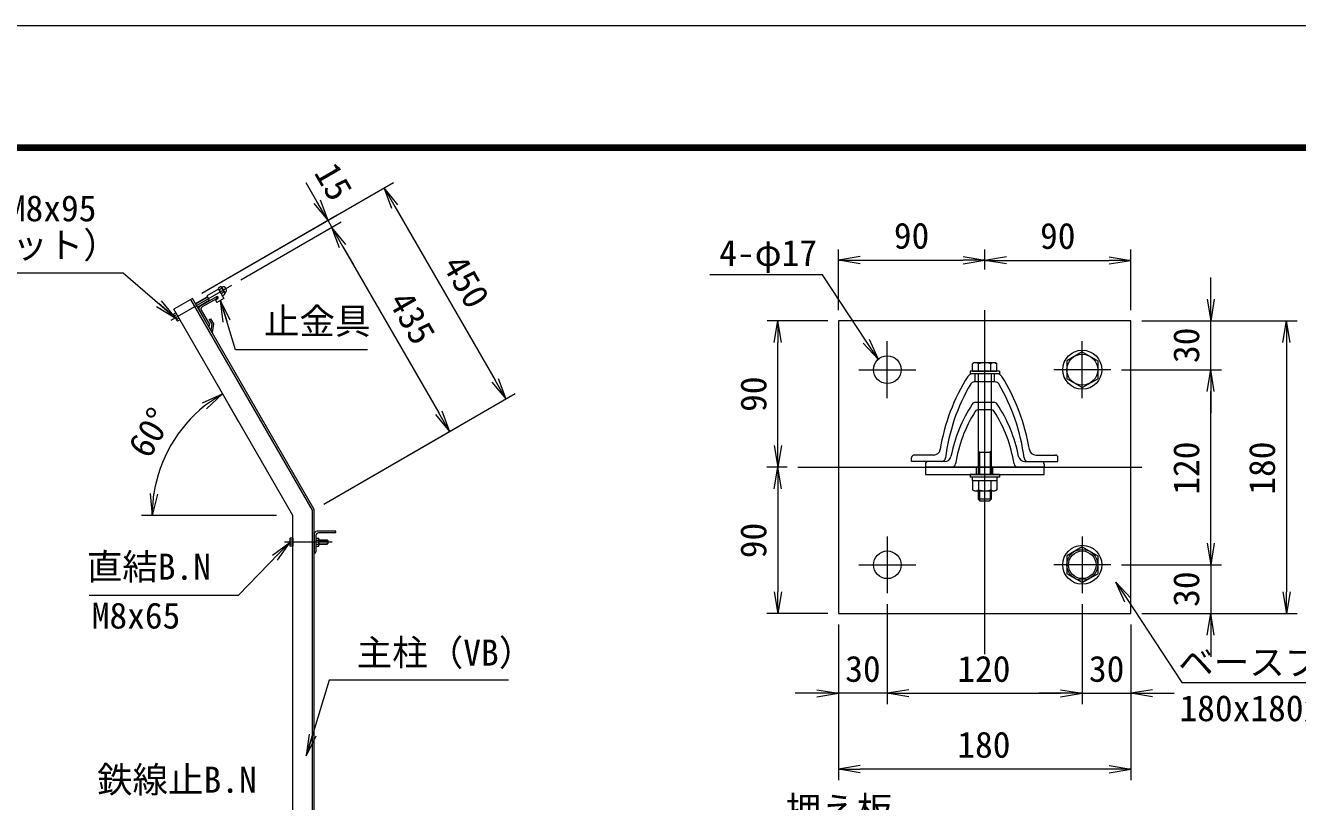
# Model space of a CAD drawing. Units: millimetres, scale not verified, with parts at other scales. Extents: x -4200 to 4200, y -2970 to 2970.
# Drawn here: x -53 to 2296, y 1538 to 2970 of the extents above; entities that cross this region are included whole.
import ezdxf
from ezdxf.enums import TextEntityAlignment as Align

# ---------------------------------------------------------------- set-up
doc = ezdxf.new("R2010")
doc.units = ezdxf.units.MM
doc.header["$LTSCALE"] = 20
doc.linetypes.add('DASHED', pattern=[7.5, 6, -1.5])
doc.linetypes.add('USER1', pattern=[50.8, 31.75, -6.35, 6.35, -6.35])
for name, color, linetype, lineweight in [('0-0_D-STR1', 1, 'Continuous', 18), ('0-1_D-BMK', 2, 'USER1', 13), ('0-2_D-STR-DIM', 7, 'Continuous', 9), ('0-3_D-STR3', 3, 'Continuous', 13), ('0-4_D-STR-TXT', 7, 'Continuous', 9), ('0-5_0', 7, 'Continuous', 9), ('0-7_D-TTL', 7, 'Continuous', 9)]:
    doc.layers.add(name, color=color, linetype=linetype, lineweight=lineweight)
doc.styles.add('ＭＳ ゴシック', font='')
doc.styles.get('ＭＳ ゴシック').set_extended_font_data('MS Gothic')

# ---------------------------------------------------------------- blocks, each defined once
blk = doc.blocks.new('_Open')
at = {"layer": '0-5_0'}
blk.add_line((-20, 3.33), (0, 0), dxfattribs=at)
blk.add_lwpolyline([(-20, -3.33), (0, 0), (-20, 0)], dxfattribs=at)
blk = doc.blocks.new('MLeader1')
at = {"layer": '0-4_D-STR-TXT'}
blk.add_line((1505.16, 2390.96), (1521.6, 2353.89), dxfattribs=at)
for points in [[(1499.6, 2387.29), (1418.72, 2510.08), (1218.16, 2510.08), (1210.96, 2510.08)], [(1494.03, 2383.62), (1521.6, 2353.89), (1499.6, 2387.29)]]:
    blk.add_lwpolyline(points, dxfattribs=at)
blk = doc.blocks.new('MLeader2')
at = {"layer": '0-4_D-STR-TXT'}
blk.add_line((1976.69, 1905.5), (1960.24, 1942.57), dxfattribs=at)
for points in [[(1987.82, 1912.84), (1960.24, 1942.57), (1982.25, 1909.17)], [(1982.25, 1909.17), (2082.17, 1757.59), (2547.99, 1757.59), (2555.19, 1757.59)]]:
    blk.add_lwpolyline(points, dxfattribs=at)

msp = doc.modelspace()

# ---------------------------------------------------------------- linework, layer by layer
at = {"layer": '0-0_D-STR1'}
for p, q in [((299.71, 2469.28), (269.4, 2451.78)), ((300.21, 2468.41), (299.71, 2469.28)), ((255.32, 2466.17), (220.68, 2446.17)), ((440.32, 2065.74), (220.68, 2446.17)), ((476.82, 2075.52), (252.29, 2464.42)), ((480.32, 2076.45), (255.32, 2466.17)), ((267.57, 2444.95), (285.07, 2414.64)), ((271.42, 2444.28), (286.67, 2417.87)), ((299.48, 2465.68), (273.07, 2450.43)), ((285.94, 2427.12), (288.54, 2428.62)), ((285.94, 2427.12), (290.88, 2418.57)), ((288.54, 2428.62), (294.04, 2419.1)), ((285.94, 2415.14), (285.07, 2414.64)), ((290.88, 2418.57), (289.35, 2407.23)), ((289.35, 2407.23), (291.63, 2403.27)), ((294.04, 2419.1), (291.63, 2403.27)), ((1701.63, 2274.65), (1735.05, 2274.65)), ((1706.13, 2261.15), (1729.53, 2261.15)), ((1644.11, 2165.15), (1613.34, 2165.15)), ((1792.57, 2165.15), (1823.34, 2165.15)), ((1608.84, 2160.65), (1608.84, 2154.65)), ((1608.84, 2160.65), (1608.84, 2154.65)), ((1656.93, 2154.65), (1608.84, 2154.65)), ((1779.75, 2154.65), (1827.84, 2154.65)), ((1827.84, 2160.65), (1827.84, 2154.65)), ((476.82, 231.45), (476.82, 2075.52)), ((480.32, 231.45), (480.32, 2076.45)), ((440.32, 396.45), (440.32, 2065.74)), ((480.32, 2031.45), (480.32, 1996.45)), ((483.32, 2028.95), (483.32, 1998.45)), ((520.32, 2036.45), (485.32, 2036.45)), ((518.32, 2033.45), (487.82, 2033.45)), ((520.32, 2035.45), (520.32, 2036.45)), ((481.32, 1996.45), (480.32, 1996.45))]:
    msp.add_line(p, q, dxfattribs=at)
for centre, radius, start, end in [((298.48, 2467.41), 2, 300, 30), ((271.9, 2447.45), 5, 120, 210), ((275.32, 2446.53), 4.5, 120, 210), ((284.94, 2416.87), 2, 300, 30), ((1922.21, 2122.1), 271.5, 146.67148, 168.8028), ((1913.34, 2122.25), 252, 147.4916, 171.15527), ((1701.63, 2267.15), 7.5, 90, 146.67148), ((1707.15, 2253.65), 7.5, 90, 147.4916), ((1729.53, 2253.65), 7.5, 32.5084, 90), ((1735.05, 2267.15), 7.5, 33.32852, 90), ((1523.34, 2122.25), 252, 8.84473, 32.5084), ((1514.47, 2122.1), 271.5, 11.1972, 33.32852), ((1613.34, 2160.65), 4.5, 90, 180), ((1644.11, 2177.15), 12, 270, 348.8028), ((1792.57, 2177.15), 12, 191.1972, 270), ((1823.34, 2160.65), 4.5, 0, 90), ((1656.93, 2162.15), 7.5, 270, 351.15527), ((1779.75, 2162.15), 7.5, 188.84473, 270), ((485.32, 2031.45), 5, 90, 180), ((487.82, 2028.95), 4.5, 90, 180), ((518.32, 2035.45), 2, 270, 0), ((481.32, 1998.45), 2, 270, 0)]:
    msp.add_arc(centre, radius, start, end, dxfattribs=at)
at = {"layer": '0-1_D-BMK'}
for p, q in [((327.11, 2490.29), (215.19, 2425.67)), ((1718.34, 1809.65), (1718.34, 2499.65)), ((1538.34, 2282.15), (1538.34, 2387.15)), ((1898.34, 2282.15), (1898.34, 2387.15)), ((1485.84, 2334.65), (1590.84, 2334.65)), ((1950.84, 2334.65), (1845.84, 2334.65)), ((1373.34, 2154.65), (2063.34, 2154.65)), ((1538.34, 2027.15), (1538.34, 1922.15)), ((1898.34, 2027.15), (1898.34, 1922.15)), ((513.32, 2016.45), (425.32, 2016.45)), ((1485.84, 1974.65), (1590.84, 1974.65)), ((1950.84, 1974.65), (1845.84, 1974.65))]:
    msp.add_line(p, q, dxfattribs=at)
at = {"layer": '0-2_D-STR-DIM'}
for p, q in [((272.64, 2476.17), (626.32, 2680.36)), ((485.08, 2645), (465.08, 2679.64)), ((629, 2635.72), (814, 2315.29)), ((272.64, 2476.17), (522.4, 2620.36)), ((505.08, 2610.36), (512.58, 2597.37)), ((344.43, 2500.29), (529.9, 2607.37)), ((344.43, 2500.29), (529.9, 2607.37)), ((532.58, 2562.73), (552.58, 2528.09)), ((532.58, 2562.73), (710.08, 2255.29)), ((1448.34, 2444.65), (1448.34, 2556.82)), ((1718.34, 2519.65), (1718.34, 2556.82)), ((1718.34, 2519.65), (1718.34, 2556.52)), ((1988.34, 2444.65), (1988.34, 2556.52)), ((1488.34, 2536.82), (1678.34, 2536.82)), ((1758.34, 2536.52), (1948.34, 2536.52)), ((2135.51, 2464.65), (2135.51, 2504.65)), ((1428.34, 2424.65), (1316.32, 2424.65)), ((2008.34, 2424.65), (2295.51, 2424.65)), ((2008.34, 2424.65), (2155.51, 2424.65)), ((2135.51, 2334.65), (2135.51, 2424.65)), ((1336.32, 2194.65), (1336.32, 2384.65)), ((2275.51, 2384.65), (2275.51, 1924.65)), ((1970.84, 2334.65), (2155.51, 2334.65)), ((1970.84, 2334.65), (2155.51, 2334.65)), ((341.04, 2237.69), (300.6, 2307.74)), ((497.64, 2086.45), (851.32, 2290.65)), ((2135.51, 2014.65), (2135.51, 2294.65)), ((2135.51, 2294.65), (2135.51, 2254.65)), ((497.64, 2086.45), (747.4, 2230.65)), ((1353.34, 2154.65), (1316.17, 2154.65)), ((1353.34, 2154.65), (1316.32, 2154.65)), ((1336.17, 2114.65), (1336.17, 1924.65)), ((410.55, 2065.74), (160.88, 2065.74)), ((2135.51, 2014.65), (2135.51, 2054.65)), ((1970.84, 1974.65), (2155.51, 1974.65)), ((1970.84, 1974.65), (2155.51, 1974.65)), ((2135.51, 1974.65), (2135.51, 1884.65)), ((1428.34, 1884.65), (1316.17, 1884.65)), ((1538.34, 1902.15), (1538.34, 1717.48)), ((1538.34, 1902.15), (1538.34, 1717.48)), ((1898.34, 1902.15), (1898.34, 1717.48)), ((1898.34, 1902.15), (1898.34, 1717.48)), ((2008.34, 1884.65), (2295.51, 1884.65)), ((2008.34, 1884.65), (2155.51, 1884.65)), ((1448.34, 1864.65), (1448.34, 1577.48)), ((1448.34, 1864.65), (1448.34, 1717.48)), ((1988.34, 1864.65), (1988.34, 1577.48)), ((1988.34, 1864.65), (1988.34, 1717.48)), ((2135.51, 1844.65), (2135.51, 1804.65)), ((1408.34, 1737.48), (1368.34, 1737.48)), ((1538.34, 1737.48), (1448.34, 1737.48)), ((1578.34, 1737.48), (1858.34, 1737.48)), ((1578.34, 1737.48), (1618.34, 1737.48)), ((1858.34, 1737.48), (1818.34, 1737.48)), ((1898.34, 1737.48), (1988.34, 1737.48)), ((2028.34, 1737.48), (2068.34, 1737.48)), ((1948.34, 1597.48), (1488.34, 1597.48))]:
    msp.add_line(p, q, dxfattribs=at)
msp.add_arc((440.32, 2065.74), 259.44, 128.84241, 171.15759, dxfattribs=at)
at = {"layer": '0-3_D-STR3'}
for p, q in [((260.82, 2456.64), (282.69, 2469.26)), ((261.2, 2455.99), (283.06, 2468.61)), ((303.34, 2483.5), (281.69, 2471)), ((281.69, 2471), (286.94, 2461.9)), ((299.71, 2469.28), (286.94, 2461.9)), ((303.15, 2485.81), (307.05, 2488.06)), ((303.22, 2483.7), (309.39, 2473.01)), ((303.22, 2483.7), (309.39, 2473.01)), ((303.34, 2483.5), (313.34, 2466.18)), ((309.08, 2484.56), (305.18, 2482.31)), ((308.85, 2486.95), (315.02, 2476.26)), ((308.85, 2486.95), (315.02, 2476.26)), ((313.13, 2477.54), (309.23, 2475.29)), ((311.25, 2471.78), (315.15, 2474.03)), ((264.45, 2450.36), (286.31, 2462.99)), ((264.82, 2449.71), (286.69, 2462.34)), ((301.96, 2465.38), (297.85, 2463.01)), ((297.85, 2463.01), (300.35, 2458.68)), ((313.34, 2466.18), (300.35, 2458.68)), ((224.43, 2439.67), (220.44, 2437.37)), ((220.44, 2435.98), (220.44, 2437.37)), ((220.44, 2435.98), (226.74, 2425.07)), ((226.3, 2436.42), (222.32, 2434.12)), ((224.43, 2439.67), (231.93, 2426.67)), ((230.06, 2429.92), (226.07, 2427.62)), ((226.74, 2425.07), (227.95, 2424.37)), ((231.93, 2426.67), (227.95, 2424.37)), ((1898.34, 2367.5), (1869.84, 2351.16)), ((1869.84, 2351.16), (1869.84, 2318.14)), ((1898.34, 2367.5), (1926.84, 2351.16)), ((1926.84, 2351.16), (1926.84, 2318.14)), ((1745.34, 2327.15), (1691.34, 2327.15)), ((1699.44, 2347.85), (1695.82, 2345.76)), ((1695.82, 2331.95), (1695.82, 2345.76)), ((1695.82, 2331.95), (1740.86, 2331.95)), ((1740.86, 2327.15), (1695.82, 2327.15)), ((1699.44, 2347.85), (1737.24, 2347.85)), ((1706.34, 2327.15), (1706.34, 2141.15)), ((1707.08, 2331.95), (1707.08, 2345.76)), ((1729.6, 2331.95), (1729.6, 2345.76)), ((1730.34, 2327.15), (1730.34, 2141.15)), ((1737.24, 2347.85), (1740.86, 2345.76)), ((1740.86, 2331.95), (1740.86, 2345.76)), ((1745.34, 2331.95), (1745.34, 2327.15)), ((1737.67, 2312.15), (1699.01, 2312.15)), ((1898.34, 2301.8), (1869.84, 2318.14)), ((1898.34, 2301.8), (1926.84, 2318.14)), ((1706.34, 2184.95), (1709.34, 2181.95)), ((1730.34, 2184.95), (1727.34, 2181.95)), ((1583.34, 2165.15), (1583.34, 2172.65)), ((1638.4, 2165.15), (1583.34, 2165.15)), ((1624.06, 2177.15), (1587.84, 2177.15)), ((1730.34, 2181.95), (1706.34, 2181.95)), ((1708.59, 2181.95), (1708.59, 2141.15)), ((1728.09, 2181.95), (1728.09, 2141.15)), ((1798.28, 2165.15), (1853.34, 2165.15)), ((1812.61, 2177.15), (1848.84, 2177.15)), ((1853.34, 2165.15), (1853.34, 2172.65)), ((1853.34, 2165.15), (1853.34, 2172.65)), ((1745.34, 2141.15), (1745.34, 2136.35)), ((1745.34, 2136.35), (1691.34, 2136.35)), ((1695.82, 2130.35), (1740.86, 2130.35)), ((1707.08, 2130.35), (1707.08, 2113.03)), ((1729.6, 2130.35), (1729.6, 2113.03)), ((1699.59, 2110.85), (1737.09, 2110.85)), ((1706.34, 2110.85), (1706.34, 2095.55)), ((1706.34, 2095.55), (1709.94, 2091.95)), ((1730.34, 2095.55), (1706.34, 2095.55)), ((1708.59, 2110.85), (1708.59, 2093.3)), ((1726.74, 2091.95), (1709.94, 2091.95)), ((1730.34, 2095.55), (1726.74, 2091.95)), ((1728.09, 2110.85), (1728.09, 2093.3)), ((1730.34, 2110.85), (1730.34, 2095.55)), ((435.02, 2022.75), (435.72, 2023.96)), ((435.02, 2022.75), (435.02, 2010.15)), ((440.32, 2023.96), (435.72, 2023.96)), ((440.32, 2023.96), (440.32, 2008.95)), ((483.32, 2023.96), (487.92, 2023.96)), ((483.32, 2023.96), (483.32, 2008.95)), ((488.62, 2022.75), (487.92, 2023.96)), ((488.62, 2022.75), (488.62, 2010.15)), ((488.62, 2020.45), (504.12, 2020.45)), ((504.12, 2020.45), (505.32, 2019.25)), ((504.12, 2020.45), (504.12, 2012.45)), ((435.02, 2010.15), (435.72, 2008.95)), ((440.32, 2020.21), (435.72, 2020.21)), ((440.32, 2012.7), (435.72, 2012.7)), ((440.32, 2008.95), (435.72, 2008.95)), ((483.32, 2020.21), (487.92, 2020.21)), ((483.32, 2012.7), (487.92, 2012.7)), ((483.32, 2008.95), (487.92, 2008.95)), ((488.62, 2010.15), (487.92, 2008.95)), ((488.62, 2019.7), (504.87, 2019.7)), ((488.62, 2013.2), (504.87, 2013.2)), ((488.62, 2012.45), (504.12, 2012.45)), ((504.12, 2012.45), (505.32, 2013.65)), ((505.32, 2019.25), (505.32, 2013.65)), ((1898.34, 2007.5), (1869.84, 1991.16)), ((1898.34, 2007.5), (1926.84, 1991.16)), ((1869.84, 1991.16), (1869.84, 1958.14)), ((1926.84, 1991.16), (1926.84, 1958.14)), ((1898.34, 1941.8), (1869.84, 1958.14)), ((1898.34, 1941.8), (1926.84, 1958.14))]:
    msp.add_line(p, q, dxfattribs=at)
at = {"layer": '0-3_D-STR3', "linetype": 'DASHED'}
for p, q in [((1700.34, 2312.15), (1700.34, 2327.04)), ((1736.34, 2312.15), (1736.34, 2327.04)), ((1703.34, 2141.15), (1703.34, 2154.65)), ((1733.34, 2141.15), (1733.34, 2154.65))]:
    msp.add_line(p, q, dxfattribs=at)
at = {"layer": '0-3_D-STR3'}
for points in [[(1988.34, 1884.65), (1988.34, 2424.65), (1448.34, 2424.65), (1448.34, 1884.65)], [(1827.84, 2154.65), (1608.84, 2154.65), (1608.84, 2141.15), (1827.84, 2141.15)], [(1741.44, 2130.35), (1741.44, 2136.35), (1695.24, 2136.35), (1695.24, 2130.35)]]:
    msp.add_lwpolyline(points, close=True, dxfattribs=at)
for points in [[(1745.34, 2331.95), (1691.34, 2331.95), (1691.34, 2327.15)], [(1745.34, 2141.15), (1691.34, 2141.15), (1691.34, 2136.35)], [(1695.82, 2130.35), (1695.82, 2113.03), (1699.59, 2110.85)], [(1740.86, 2130.35), (1740.86, 2113.03), (1737.09, 2110.85)]]:
    msp.add_lwpolyline(points, dxfattribs=at)
for centre, radius in [((1538.34, 2334.65), 25.5), ((1898.34, 2334.65), 36), ((1898.34, 2334.65), 28.5), ((1538.34, 1974.65), 25.5), ((1898.34, 1974.65), 36), ((1898.34, 1974.65), 28.5), ((1898.34, 1974.65), 25.5)]:
    msp.add_circle(centre, radius, dxfattribs=at)
for centre, radius, start, end in [((300.84, 2467.33), 2.25, 300, 120), ((305.5, 2484.83), 2.54, 157.21089, 262.78911), ((313.87, 2482.65), 8.7, 182.26063, 237.73937), ((306.73, 2485.54), 2.54, 337.21089, 82.78911), ((308.82, 2487.75), 0.5, 219.83916, 292.83194), ((311.53, 2481.3), 6.5, 307.16806, 112.83194), ((311.58, 2474.31), 2.55, 157.42505, 262.57495), ((304.43, 2477.2), 8.7, 2.26063, 57.73937), ((312.8, 2475.01), 2.55, 337.42505, 82.57495), ((315.76, 2475.72), 0.5, 127.16806, 193.42019), ((223.75, 2437.12), 3.32, 175.61585, 244.38415), ((234.45, 2436.79), 12.42, 192.4121, 227.5879), ((229.38, 2427.37), 3.32, 175.61585, 244.38415), ((1695.82, 2316.65), 10.5, 90, 147.73028), ((1701.45, 2337.54), 9.97, 55.61585, 124.38415), ((1718.34, 2310.25), 37.26, 72.4121, 107.5879), ((1735.23, 2337.54), 9.97, 55.61585, 124.38415), ((1740.86, 2316.65), 10.5, 32.26972, 90), ((1991.34, 2130.05), 360, 147.73028, 170.85863), ((1991.34, 2130.05), 348, 149.15113, 173.11764), ((1699.01, 2304.65), 7.5, 90, 149.15113), ((1737.67, 2304.65), 7.5, 30.84887, 90), ((1445.34, 2130.05), 348, 6.88236, 30.84887), ((1445.34, 2130.05), 360, 9.14137, 32.26972), ((1624.06, 2189.15), 12, 270, 350.85863), ((1812.61, 2189.15), 12, 189.14137, 270), ((1587.84, 2172.65), 4.5, 90, 180), ((1638.4, 2172.65), 7.5, 270, 353.11764), ((1798.28, 2172.65), 7.5, 186.88236, 270), ((1848.84, 2172.65), 4.5, 0, 90), ((1701.45, 2121.25), 9.97, 235.61585, 304.38416), ((1718.34, 2148.54), 37.26, 252.4121, 287.5879), ((1735.23, 2121.25), 9.97, 235.61586, 304.38414), ((438.46, 2022.08), 3.32, 145.61585, 214.38415), ((485.18, 2022.08), 3.32, 325.61585, 34.38415), ((447.56, 2016.45), 12.42, 162.4121, 197.5879), ((438.46, 2010.82), 3.32, 145.61585, 214.38415), ((485.18, 2010.82), 3.32, 325.61585, 34.38415), ((476.09, 2016.45), 12.42, 342.4121, 17.5879)]:
    msp.add_arc(centre, radius, start, end, dxfattribs=at)
at = {"layer": '0-4_D-STR-TXT'}
for points in [[(-344.14, 2513.41), (127.09, 2513.41), (222.07, 2431.83)], [(578.37, 2371.67), (334.56, 2371.67), (307.4, 2460.6)], [(64.69, 1918.72), (340.23, 1918.72), (434.05, 2015.12)], [(839.09, 1761.61), (507.71, 1761.61), (466.01, 1623.95)]]:
    msp.add_lwpolyline(points, dxfattribs=at)
at = {"layer": '0-7_D-TTL', "color": 2, "lineweight": 18}
msp.add_lwpolyline([(-4200, 2970), (4200, 2970), (4200, -2970), (-4200, -2970)], close=True, dxfattribs=at)
msp.add_lwpolyline([(-4200, 2970), (4200, 2970), (4200, -2970), (-4200, -2970)], close=True, dxfattribs=at)
at = {"layer": '0-7_D-TTL'}
for points in [[(-3930, 2750), (3930, 2750), (3930, -2750), (-3930, -2750)], [(-3927.5, 2747.5), (3927.5, 2747.5), (3927.5, -2747.5), (-3927.5, -2747.5)], [(-3925, 2745), (3925, 2745), (3925, -2745), (-3925, -2745)], [(-3922.5, 2742.5), (3922.5, 2742.5), (3922.5, -2742.5), (-3922.5, -2742.5)], [(-3920, 2740), (3920, 2740), (3920, -2740), (-3920, -2740)]]:
    msp.add_lwpolyline(points, close=True, dxfattribs=at)

# ---------------------------------------------------------------- block references
at = {"layer": '0-2_D-STR-DIM', "xscale": 2, "yscale": 2}
for p, rotation in [((609, 2670.36), 120), ((505.08, 2610.36), 300), ((512.58, 2597.37), 120), ((512.58, 2597.37), 120), ((1448.34, 2536.82), 180), ((1718.34, 2536.52), 180), ((2135.51, 2424.65), 270), ((1336.32, 2424.65), 90), ((2275.51, 2424.65), 90), ((2135.51, 2334.65), 90), ((2135.51, 2334.65), 90), ((834, 2280.65), 300), ((310.6, 2290.42), 34.42121), ((730.08, 2220.65), 300), ((1336.32, 2154.65), 270), ((1336.17, 2154.65), 90), ((180.88, 2065.74), 265.57879), ((2135.51, 1974.65), 270), ((2135.51, 1974.65), 270), ((1336.17, 1884.65), 270), ((2275.51, 1884.65), 270), ((2135.51, 1884.65), 90), ((1538.34, 1737.48), 180), ((1538.34, 1737.48), 180), ((1988.34, 1737.48), 180), ((1448.34, 1597.48), 180)]:
    msp.add_blockref('_Open', p, dxfattribs=dict(at, rotation=rotation))
for p in [(1718.34, 2536.82), (1988.34, 2536.52), (1448.34, 1737.48), (1898.34, 1737.48), (1898.34, 1737.48), (1988.34, 1597.48)]:
    msp.add_blockref('_Open', p, dxfattribs=at)
at = {"layer": '0-4_D-STR-TXT'}
for name in ['MLeader1', 'MLeader2']:
    msp.add_blockref(name, (0, 0), dxfattribs=at)
at = {"layer": '0-4_D-STR-TXT', "xscale": 2, "yscale": 2}
for p, rotation in [((223.59, 2430.52), 319.3384), ((306.82, 2462.51), 106.98059), ((435.45, 2016.56), 45.77947), ((465.43, 1622.03), 253.14944)]:
    msp.add_blockref('_Open', p, dxfattribs=dict(at, rotation=rotation))

# ---------------------------------------------------------------- texts
at = {"layer": '0-2_D-STR-DIM', "style": 'ＭＳ ゴシック'}
for s, rotation, p in [('15', 300, (466.3, 2691.01)), ('450', 300, (703.09, 2520.88)), ('435', 300, (603.24, 2453.82)), ('30', 90, (2128.76, 2347.03)), ('90', 90, (1329.57, 2256.78)), ('60°', 60, (187.77, 2160.68)), ('120', 90, (2128.76, 2104)), ('180', 90, (2268.76, 2104)), ('90', 90, (1329.42, 1986.78)), ('30', 90, (2128.76, 1897.03))]:
    msp.add_text(s, height=48.09, rotation=rotation, dxfattribs=at).set_placement(p, align=Align.BOTTOM_LEFT)
for s, p in [('90', (1550.46, 2543.57)), ('90', (1820.46, 2543.26)), ('30', (1460.71, 1744.23)), ('120', (1667.69, 1744.23)), ('30', (1910.71, 1744.23)), ('180', (1667.69, 1604.23))]:
    msp.add_text(s, height=48.09, dxfattribs=at).set_placement(p, align=Align.BOTTOM_LEFT)
at = {"layer": '0-4_D-STR-TXT', "style": 'ＭＳ ゴシック'}
for s, p in [('胴縁B.N M8x95', (-347.69, 2594.14)), ('（袋ナット）', (-274.34, 2526.25)), ('4-φ17', (1228.07, 2511.87)), ('止金具', (387.26, 2385.9)), ('直結B.N', (60.12, 1932.7)), ('M8x65', (69.27, 1842.51)), ('主柱（VB）', (558.63, 1774.19)), ('ベースプレート', (2075.54, 1756.49)), ('180x180x9 ', (2077.99, 1671.6)), ('鉄線止B.N', (78.98, 1539.67)), ('押え板', (1350.6, 1484.37))]:
    msp.add_text(s, height=48.09, dxfattribs=at).set_placement(p, align=Align.BOTTOM_LEFT)

doc.saveas('drawing.dxf')
